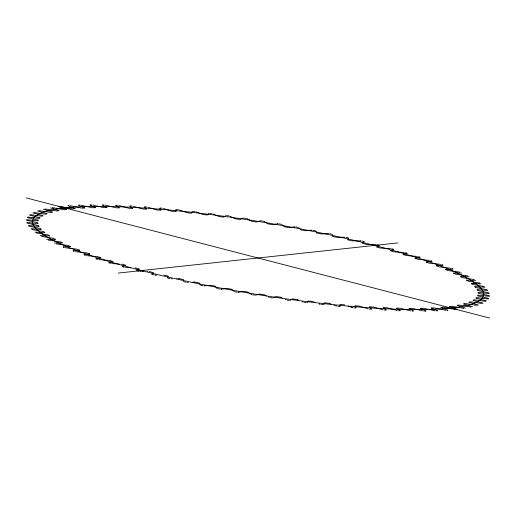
<?xml version="1.0" encoding="UTF-8"?>
<svg xmlns="http://www.w3.org/2000/svg" width="516" height="516" viewBox="0 0 516 516"><rect width="100%" height="100%" fill="white"/><g stroke="black" fill="none" stroke-linecap="round" stroke-linejoin="round"><path stroke-width="0.77" d="M151.936 274.183L153.523 272.616A223.067 35.282 9.4 0 1 149.324 271.558M364.064 241.817L362.503 243.371A223.067 35.282 9.4 0 1 366.676 244.442L375.545 244.661A5.354 0.845 9.4 0 1 375.932 244.687M137.037 270.268L139.333 268.971A223.067 35.282 9.4 0 1 135.321 267.894L135.057 267.888M136.946 270.345L136.914 270.378A7.101 1.122 9.4 0 0 136.837 270.481M122.44 266.598A7.101 1.122 9.4 0 1 122.569 266.508L125.807 265.263A223.067 35.282 9.4 0 1 122.002 264.173L121.344 264.147M226.034 215.624A5.354 0.845 9.4 0 0 225.892 215.669L223.609 217.126A223.067 35.282 9.4 0 0 218.868 216.507L213.102 213.992A7.101 1.122 9.4 0 0 212.689 213.837M406.75 253.511L402.977 254.485A223.067 35.282 9.4 0 1 406.55 255.581L416.857 256.381A5.354 0.845 9.4 0 1 417.296 256.426M406.814 253.491L407.021 253.414A7.101 1.122 9.4 0 0 407.201 253.337M242.92 218.204L239.966 219.448A223.067 35.282 9.4 0 0 235.167 218.765L230.317 216.378M242.997 218.178L243.075 218.158A5.354 0.845 9.4 0 1 243.255 218.113M86.604 255.614A5.354 0.845 9.4 0 0 87.049 255.665L97.724 256.652A223.067 35.282 9.4 0 0 101.046 257.748L96.266 258.632M96.518 258.568L96.221 258.639A7.101 1.122 9.4 0 0 95.989 258.71M260.161 220.906L260.348 220.867A5.354 0.845 9.4 0 1 260.561 220.829M255.794 295.107L255.652 295.133A5.354 0.845 9.4 0 1 255.439 295.171M256.162 295.029L259.613 294.004A223.067 35.282 9.4 0 0 264.405 294.765L265.534 295.481M259.929 220.951L256.42 221.983A223.067 35.282 9.4 0 0 251.595 221.235L247.545 218.939M238.992 292.133L243.152 291.269A223.067 35.282 9.4 0 0 247.944 292.088L250.286 293.746M277.389 223.815L272.848 224.731A223.067 35.282 9.4 0 0 268.056 223.912L264.772 221.699M277.44 223.802L277.608 223.783A5.354 0.845 9.4 0 1 277.847 223.757M238.882 292.146L238.392 292.217A5.354 0.845 9.4 0 1 238.153 292.243M436.42 265.746L442.451 265.25A7.101 1.122 9.4 0 0 442.838 265.192M118.216 273.08L397.784 242.92M220.977 289.128A5.354 0.845 9.4 0 0 221.248 289.108L221.558 289.083M221.861 289.05L226.782 288.354A223.067 35.282 9.4 0 0 231.536 289.218L234.167 291.437A7.101 1.122 9.4 0 0 234.399 291.579M294.384 226.924L289.218 227.646A223.067 35.282 9.4 0 0 284.464 226.782L281.833 224.563A7.101 1.122 9.4 0 0 281.601 224.421M294.565 226.911L294.752 226.892A5.354 0.845 9.4 0 1 295.023 226.872M221.37 289.095L221.803 289.057M68.086 205.665L69.267 205.587M447.914 310.335L447.482 310.361M194.59 282.026L194.59 282.026A223.067 35.282 9.4 0 0 199.26 282.974L200.214 284.967A7.101 1.122 9.4 0 0 200.343 285.096M194.526 282.026L192.842 282.162M207.438 285.612L210.586 285.258A223.067 35.282 9.4 0 0 215.275 286.174L216.875 288.109M207.116 285.638L206.535 285.683M63.707 246.867L63.642 246.867A7.101 1.122 9.4 0 0 63.268 246.906M63.836 246.854L70.634 246.545A223.067 35.282 9.4 0 1 68.157 245.481L56.754 243.965A5.354 0.845 9.4 0 1 56.289 243.894M451.835 269.171L445.527 269.455M451.9 269.165L452.358 269.133A7.101 1.122 9.4 0 0 452.732 269.094M447.456 310.368L446.772 310.413M205.471 285.754L205.058 285.78M311.419 230.188L311.696 230.175A5.354 0.845 9.4 0 1 311.993 230.162M78.606 205.116L79.903 205.071M311.283 230.194L305.414 230.742A223.067 35.282 9.4 0 0 300.725 229.826L298.919 227.711A7.101 1.122 9.4 0 0 298.745 227.575M204.923 285.793L204.304 285.825A5.354 0.845 9.4 0 1 204.007 285.838M437.362 310.884L436.336 310.916M178.936 278.646L179.071 278.64A223.067 35.282 9.4 0 0 183.567 279.633L183.677 281.497A7.101 1.122 9.4 0 0 183.754 281.62M178.865 278.653L178.155 278.685M436.278 265.753L436.207 265.759A223.067 35.282 9.4 0 1 438.981 266.837L450.204 268.185A5.354 0.845 9.4 0 1 450.662 268.249M177.065 278.73L176.691 278.743M328.111 233.619L328.337 233.613A5.354 0.845 9.4 0 1 328.66 233.606M188.417 282.368L187.663 282.387A5.354 0.845 9.4 0 1 187.34 282.394M90.126 204.865L91.538 204.858M327.886 233.625L321.41 233.974A223.067 35.282 9.4 0 0 316.74 233.026L315.786 231.033A7.101 1.122 9.4 0 0 315.657 230.904M425.835 311.135L424.5 311.142M457.763 273.067L461.123 272.958A7.101 1.122 9.4 0 0 461.536 272.932M457.608 273.067L453.899 273.093M466.993 276.724L468.747 276.705A7.101 1.122 9.4 0 0 469.199 276.692M466.425 276.724L465.516 276.724M172.234 278.814L171.409 278.814A5.354 0.845 9.4 0 1 171.067 278.808M102.587 204.91L104.103 204.936M465.355 276.724L465.019 276.724M464.852 276.718L463.323 276.705M453.732 273.093L453.48 273.093A223.067 35.282 9.4 0 1 455.641 274.131L467.167 275.802A5.354 0.845 9.4 0 1 467.625 275.879M147.905 271.551L147.473 271.545M413.155 311.084L411.942 311.064M463.149 276.699L461.93 276.679M473.74 280.323L475.191 280.343A7.101 1.122 9.4 0 0 475.688 280.343M473.217 280.317L472.785 280.311M156.703 275.144L155.645 275.125M115.913 205.258L117.532 205.316M472.611 280.304L472.166 280.298M400.042 310.742L398.468 310.684M461.749 276.673L460.504 276.64A223.067 35.282 9.4 0 1 462.336 277.653L473.914 279.478A5.354 0.845 9.4 0 1 474.372 279.556M360.355 240.875L352.067 240.849A223.067 35.282 9.4 0 0 347.707 239.824L348.442 238.102A7.101 1.122 9.4 0 0 348.416 237.986M470.476 280.252L470.831 280.259M470.295 280.246L468.18 280.169M143.319 271.448L142.222 271.41M479.061 283.813L480.428 283.858A7.101 1.122 9.4 0 0 480.951 283.871M478.874 283.806L477.584 283.755M130.038 205.89L131.748 205.987M467.993 280.162L466.387 280.085A223.067 35.282 9.4 0 1 467.883 281.065L479.454 283.026A5.354 0.845 9.4 0 1 479.906 283.116M141.481 271.377L140.455 271.339A5.354 0.845 9.4 0 1 140.068 271.313M385.91 310.103L384.252 310.013M476.926 283.729L475.41 283.658M130.845 267.74L129.703 267.688M129.322 267.669L127.491 267.572M474.739 283.626L473.288 283.542M119.235 264.037L112.12 263.56A5.354 0.845 9.4 0 1 111.701 263.528M473.088 283.536L472.404 283.49M127.097 267.546L125.917 267.475A5.354 0.845 9.4 0 1 125.511 267.449M144.88 206.819L146.66 206.948M371.12 309.181L369.34 309.052M472.205 283.478L471.108 283.407A223.067 35.282 9.4 0 1 472.263 284.348L483.756 286.438A5.354 0.845 9.4 0 1 484.202 286.528M108.857 260.387L109.45 260.419A223.067 35.282 9.4 0 0 113.023 261.515L109.011 262.573A7.101 1.122 9.4 0 0 108.799 262.663M108.16 260.341L99.143 259.619A5.354 0.845 9.4 0 1 98.704 259.574M160.353 208.038L162.205 208.2M355.647 307.962L353.795 307.8M176.369 209.528L178.278 209.722M339.573 306.465L337.774 306.285M192.842 211.296L194.803 211.521M323.158 304.704L321.197 304.479M209.683 213.321L211.676 213.579M306.259 302.673L304.382 302.428M226.795 215.598L228.814 215.881M289.205 300.402L287.186 300.119M244.074 218.113L246.113 218.423M271.926 297.887L269.887 297.577M261.438 220.848L263.476 221.183M254.504 295.139L252.524 294.817M278.782 223.796L280.807 224.15M237.16 292.198L235.193 291.85M296.01 226.93L298.016 227.311M219.99 289.07L218.042 288.702M313.019 230.239L314.999 230.639M202.982 285.761L201.001 285.361M329.73 233.703L331.665 234.122M186.218 282.284L184.335 281.878M346.03 237.308L347.913 237.734M169.97 278.692L168.087 278.266M361.845 241.024L363.664 241.462M154.155 274.976L152.336 274.538M377.08 244.836L378.821 245.287M138.92 271.164L137.179 270.713M26.277 197.925L489.723 318.075M391.644 248.718L393.302 249.176M124.304 267.269L122.698 266.824M405.46 252.653L407.027 253.117M110.54 263.347L109.011 262.896M418.457 256.62L419.921 257.091M97.543 259.38L96.118 258.929M374.519 307.355L382.517 309.645A7.101 1.122 9.4 0 0 383.104 309.8M374.087 307.226L373.571 307.065A223.067 35.282 9.4 0 1 369.462 306.807L371.475 308.981A5.354 0.845 9.4 0 1 371.501 309.065M351.306 307.143L352.073 307.381M351.138 307.091L348.023 306.085M361.026 306.659L367.644 308.665A7.101 1.122 9.4 0 0 368.205 308.826M55.657 209.586L58.959 210.625A223.067 35.282 9.4 0 0 56.96 211.005L45.634 209.057A7.101 1.122 9.4 0 0 44.937 208.954M430.55 260.593L431.911 261.064M55.496 209.535L53.483 208.87M85.45 255.407L84.127 254.949M360.374 306.446L359.968 306.31M359.568 306.182L359.246 306.072A223.067 35.282 9.4 0 1 354.963 305.736L356.124 307.794A5.354 0.845 9.4 0 1 356.111 307.865M335.439 305.633L336.142 305.872A7.101 1.122 9.4 0 0 336.638 306.033M53.329 208.819L50.871 207.974A5.354 0.845 9.4 0 1 50.594 207.864M334.736 305.395L333.891 305.104M441.683 264.553L442.922 265.018M74.317 251.447L73.079 250.982M74.981 208.516L75.207 208.593A223.067 35.282 9.4 0 0 72.575 208.825L61.488 206.639A7.101 1.122 9.4 0 0 60.798 206.516M74.833 208.464L68.441 205.974A5.354 0.845 9.4 0 1 68.222 205.878M62.365 208.045L66.551 209.47A223.067 35.282 9.4 0 0 64.229 209.78L52.987 207.709A7.101 1.122 9.4 0 0 52.29 207.593M344.72 304.943L344.353 304.814A223.067 35.282 9.4 0 1 339.928 304.395L340.231 306.265A5.354 0.845 9.4 0 1 340.173 306.388M62.139 207.961L61.198 207.619M319.191 303.885L319.623 304.04M61.056 207.567L59.101 206.832A5.354 0.845 9.4 0 1 58.85 206.729M330.962 304.047L330.195 303.756M451.79 268.481L452.906 268.933M64.177 247.506L63.268 247.138M329.918 303.653L329.511 303.498M329.382 303.447L328.982 303.285A223.067 35.282 9.4 0 1 324.429 302.795L323.867 304.563A5.354 0.845 9.4 0 1 323.771 304.64M302.183 301.718L302.898 302.008A7.101 1.122 9.4 0 0 303.311 302.163M314.979 302.26L314.541 302.079M313.502 301.641L313.27 301.538A223.067 35.282 9.4 0 1 308.555 300.944L307.117 302.582A5.354 0.845 9.4 0 1 307.007 302.634M285.393 299.493L285.858 299.699M298.796 300.273L298.403 300.099M298.184 299.996L297.861 299.841M297.648 299.744L297.332 299.59M268.204 296.932L268.655 297.158A7.101 1.122 9.4 0 0 268.978 297.313M247.448 218.887L247.345 218.842A7.101 1.122 9.4 0 0 247.022 218.687M282.059 297.9L281.633 297.68M281.452 297.584L281.046 297.358M266.424 295.99L265.572 295.507M280.917 297.287L280.833 297.235A223.067 35.282 9.4 0 1 276.06 296.539L272.925 297.842A5.354 0.845 9.4 0 1 272.745 297.887M251.228 294.301L251.395 294.397A7.101 1.122 9.4 0 0 251.673 294.546M264.689 221.648L264.65 221.622A7.101 1.122 9.4 0 0 264.327 221.454M251.015 294.185L250.686 293.985M216.901 288.128L217.081 288.289A7.101 1.122 9.4 0 0 217.255 288.425M386.258 309.974A5.354 0.845 9.4 0 0 386.2 309.89L383.336 307.607A223.067 35.282 9.4 0 0 387.252 307.788L396.694 310.329A7.101 1.122 9.4 0 0 397.307 310.484M118.693 205.516A7.101 1.122 9.4 0 1 119.306 205.671L128.748 208.212A223.067 35.282 9.4 0 1 132.664 208.393L129.8 206.11A5.354 0.845 9.4 0 1 129.742 206.026M144.499 206.935A5.354 0.845 9.4 0 0 144.525 207.019L146.538 209.193A223.067 35.282 9.4 0 0 142.429 208.935L133.483 206.355A7.101 1.122 9.4 0 0 132.896 206.2M159.915 208.367L159.876 208.206A5.354 0.845 9.4 0 1 159.889 208.135M159.915 208.387L161.037 210.264A223.067 35.282 9.4 0 0 156.754 209.928L148.356 207.335A7.101 1.122 9.4 0 0 147.795 207.174M297.132 299.493A223.067 35.282 9.4 0 1 292.404 298.854L290.108 300.331A5.354 0.845 9.4 0 1 289.966 300.377M163.933 275.151A223.067 35.282 9.4 0 0 168.293 276.176L167.558 277.879A7.101 1.122 9.4 0 0 167.584 278.014M445.366 269.455A223.067 35.282 9.4 0 1 447.843 270.519L459.246 272.035A5.354 0.845 9.4 0 1 459.711 272.106M43.499 209.283A5.354 0.845 9.4 0 0 43.802 209.393L52.49 212.037A223.067 35.282 9.4 0 0 50.82 212.495L39.468 210.683A7.101 1.122 9.4 0 0 38.777 210.586M37.597 210.973A5.354 0.845 9.4 0 0 37.932 211.083L47.169 213.708A223.067 35.282 9.4 0 0 45.834 214.243L34.527 212.573A7.101 1.122 9.4 0 0 33.843 212.482M32.934 212.927A5.354 0.845 9.4 0 0 33.288 213.037L43.022 215.624A223.067 35.282 9.4 0 0 42.041 216.23L30.831 214.714A7.101 1.122 9.4 0 0 30.16 214.637M29.528 215.133A5.354 0.845 9.4 0 0 29.909 215.243L40.08 217.778A223.067 35.282 9.4 0 0 39.448 218.449L28.412 217.101A7.101 1.122 9.4 0 0 27.754 217.03M27.4 217.584A5.354 0.845 9.4 0 0 27.8 217.688L38.358 220.164A223.067 35.282 9.4 0 0 38.087 220.893L27.271 219.713A7.101 1.122 9.4 0 0 26.632 219.655M26.561 220.255A5.354 0.845 9.4 0 0 26.974 220.358L37.861 222.751A223.067 35.282 9.4 0 0 37.945 223.544L27.425 222.538A7.101 1.122 9.4 0 0 26.806 222.493M27.019 223.138A5.354 0.845 9.4 0 0 27.445 223.235L38.597 225.544A223.067 35.282 9.4 0 0 39.042 226.389L28.864 225.563A7.101 1.122 9.4 0 0 28.277 225.531M28.767 226.214A5.354 0.845 9.4 0 0 29.206 226.311L40.558 228.511A223.067 35.282 9.4 0 0 41.357 229.414L31.586 228.769A7.101 1.122 9.4 0 0 31.025 228.749M31.799 229.472A5.354 0.845 9.4 0 0 32.244 229.562L43.737 231.652A223.067 35.282 9.4 0 0 44.892 232.593L35.572 232.142A7.101 1.122 9.4 0 0 35.049 232.129M36.094 232.884A5.354 0.845 9.4 0 0 36.546 232.974L48.117 234.935A223.067 35.282 9.4 0 0 49.613 235.915L40.809 235.657A7.101 1.122 9.4 0 0 40.312 235.657M41.628 236.444A5.354 0.845 9.4 0 0 42.086 236.522L53.664 238.347A223.067 35.282 9.4 0 0 55.496 239.36L47.253 239.295A7.101 1.122 9.4 0 0 46.801 239.308M48.375 240.121A5.354 0.845 9.4 0 0 48.833 240.198L60.359 241.869A223.067 35.282 9.4 0 0 62.52 242.907L54.877 243.042A7.101 1.122 9.4 0 0 54.464 243.068M65.338 247.751A5.354 0.845 9.4 0 0 65.796 247.815L77.019 249.164A223.067 35.282 9.4 0 0 79.793 250.241L73.549 250.75A7.101 1.122 9.4 0 0 73.162 250.808M75.459 251.666A5.354 0.845 9.4 0 0 75.916 251.724L86.894 252.892A223.067 35.282 9.4 0 0 89.952 253.988L84.372 254.691A7.101 1.122 9.4 0 0 84.095 254.749M151.91 274.293A7.101 1.122 9.4 0 1 151.943 274.183M155.645 275.125A5.354 0.845 9.4 0 1 155.277 275.112M286.225 299.854A7.101 1.122 9.4 0 1 285.858 299.699M320.146 304.227A7.101 1.122 9.4 0 1 319.694 304.066M352.686 307.568A7.101 1.122 9.4 0 1 352.157 307.407M400.3 310.593A5.354 0.845 9.4 0 0 400.203 310.503L396.514 308.129A223.067 35.282 9.4 0 0 400.21 308.226L410.091 310.729A7.101 1.122 9.4 0 0 410.73 310.877M413.542 310.922A5.354 0.845 9.4 0 0 413.413 310.825L408.969 308.394A223.067 35.282 9.4 0 0 412.368 308.387L422.643 310.825A7.101 1.122 9.4 0 0 423.301 310.967M425.913 310.948A5.354 0.845 9.4 0 0 425.752 310.851L420.469 308.329A223.067 35.282 9.4 0 0 423.668 308.265L434.272 310.632A7.101 1.122 9.4 0 0 434.943 310.767M437.349 310.684A5.354 0.845 9.4 0 0 437.155 310.587L431.118 308.007A223.067 35.282 9.4 0 0 434.033 307.858L444.915 310.142A7.101 1.122 9.4 0 0 445.598 310.271M447.778 310.122A5.354 0.845 9.4 0 0 447.559 310.026L440.793 307.407A223.067 35.282 9.4 0 0 443.425 307.175L454.512 309.361A7.101 1.122 9.4 0 0 455.202 309.484M457.15 309.271A5.354 0.845 9.4 0 0 456.899 309.168L449.449 306.53A223.067 35.282 9.4 0 0 451.771 306.22L463.013 308.291A7.101 1.122 9.4 0 0 463.71 308.407M465.406 308.136A5.354 0.845 9.4 0 0 465.129 308.026L457.041 305.375A223.067 35.282 9.4 0 0 459.04 304.995L470.366 306.943A7.101 1.122 9.4 0 0 471.063 307.046M472.501 306.717A5.354 0.845 9.4 0 0 472.198 306.607L463.51 303.963A223.067 35.282 9.4 0 0 465.18 303.505L476.532 305.317A7.101 1.122 9.4 0 0 477.223 305.414M478.403 305.027A5.354 0.845 9.4 0 0 478.068 304.917L468.831 302.292A223.067 35.282 9.4 0 0 470.166 301.757L481.473 303.427A7.101 1.122 9.4 0 0 482.157 303.518M483.066 303.073A5.354 0.845 9.4 0 0 482.712 302.963L472.978 300.377A223.067 35.282 9.4 0 0 473.959 299.77L485.169 301.286A7.101 1.122 9.4 0 0 485.84 301.363M486.472 300.867A5.354 0.845 9.4 0 0 486.091 300.757L475.92 298.222A223.067 35.282 9.4 0 0 476.552 297.551L487.588 298.899A7.101 1.122 9.4 0 0 488.246 298.97M488.6 298.416A5.354 0.845 9.4 0 0 488.2 298.312L477.642 295.836A223.067 35.282 9.4 0 0 477.913 295.107L488.729 296.287A7.101 1.122 9.4 0 0 489.368 296.345M489.439 295.745A5.354 0.845 9.4 0 0 489.026 295.642L478.138 293.249A223.067 35.282 9.4 0 0 478.055 292.456L488.575 293.462A7.101 1.122 9.4 0 0 489.194 293.507M488.981 292.862A5.354 0.845 9.4 0 0 488.555 292.765L477.403 290.456A223.067 35.282 9.4 0 0 476.958 289.611L487.136 290.437A7.101 1.122 9.4 0 0 487.723 290.469M487.233 289.786A5.354 0.845 9.4 0 0 486.794 289.689L475.442 287.489A223.067 35.282 9.4 0 0 474.643 286.586L484.414 287.231A7.101 1.122 9.4 0 0 484.976 287.251M440.541 264.334A5.354 0.845 9.4 0 0 440.083 264.276L429.106 263.108A223.067 35.282 9.4 0 0 426.048 262.012L431.628 261.309A7.101 1.122 9.4 0 0 431.905 261.251M429.396 260.387A5.354 0.845 9.4 0 0 428.951 260.335L418.276 259.348A223.067 35.282 9.4 0 0 414.954 258.252L419.779 257.361A7.101 1.122 9.4 0 0 420.011 257.291M404.299 252.472A5.354 0.845 9.4 0 0 403.88 252.44L393.998 251.827A223.067 35.282 9.4 0 0 390.193 250.737L393.431 249.492A7.101 1.122 9.4 0 0 393.56 249.402M390.489 248.551A5.354 0.845 9.4 0 0 390.083 248.525L380.679 248.106A223.067 35.282 9.4 0 0 376.667 247.029L379.086 245.622A7.101 1.122 9.4 0 0 379.163 245.519M364.09 241.707A7.101 1.122 9.4 0 1 364.057 241.817M360.355 240.875A5.354 0.845 9.4 0 1 360.723 240.888M344.933 237.192A5.354 0.845 9.4 0 0 344.591 237.186L336.929 237.36A223.067 35.282 9.4 0 0 332.433 236.367L332.349 234.561A7.101 1.122 9.4 0 0 332.246 234.38M229.775 216.146A7.101 1.122 9.4 0 1 230.142 216.301M208.993 213.366A5.354 0.845 9.4 0 0 208.883 213.418L207.458 214.998A223.067 35.282 9.4 0 0 202.788 214.488L196.306 211.934A7.101 1.122 9.4 0 0 195.854 211.773M192.229 211.36A5.354 0.845 9.4 0 0 192.152 211.418L191.571 213.205A223.067 35.282 9.4 0 0 187.018 212.715L179.858 210.128A7.101 1.122 9.4 0 0 179.362 209.967M175.827 209.612A5.354 0.845 9.4 0 0 175.782 209.677L176.072 211.605A223.067 35.282 9.4 0 0 171.647 211.186L163.843 208.593A7.101 1.122 9.4 0 0 163.314 208.432M115.7 205.407A5.354 0.845 9.4 0 0 115.797 205.497L119.486 207.871A223.067 35.282 9.4 0 0 115.79 207.774L105.909 205.271A7.101 1.122 9.4 0 0 105.27 205.123M102.458 205.078A5.354 0.845 9.4 0 0 102.587 205.175L107.089 207.632A223.067 35.282 9.4 0 0 103.632 207.613L93.357 205.175A7.101 1.122 9.4 0 0 92.699 205.033M90.087 205.052A5.354 0.845 9.4 0 0 90.248 205.149L95.531 207.671A223.067 35.282 9.4 0 0 92.332 207.735L81.728 205.368A7.101 1.122 9.4 0 0 81.057 205.233M78.651 205.316A5.354 0.845 9.4 0 0 78.845 205.413L84.882 207.993A223.067 35.282 9.4 0 0 81.967 208.142L71.085 205.858A7.101 1.122 9.4 0 0 70.402 205.729M136.953 269.371A228.504 36.139 9.4 0 0 483.305 295.913A228.504 36.139 9.4 0 0 153.742 208.716A228.504 36.139 9.4 0 0 136.953 269.371"/></g></svg>
